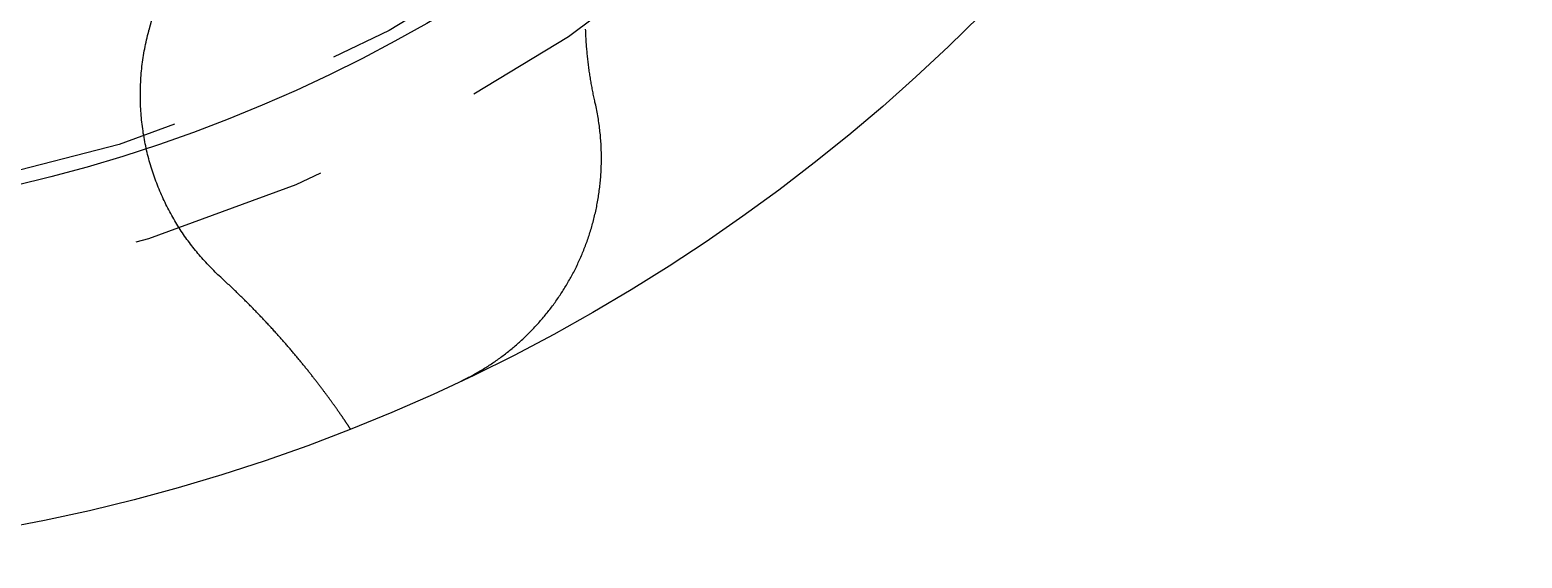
# Model space of a CAD drawing. Extents: x -3.75 to 3.75, y -3.75 to 3.75.
# Drawn here: x 0.726 to 3.75, y -3.75 to -2.681 of the extents above; entities that cross this region are included whole.
import ezdxf

# ---------------------------------------------------------------- set-up
doc = ezdxf.new("R2010")
doc.units = 0
doc.linetypes.add('PHL_CENTER', pattern=[0.75, 0.4, -0.35])
doc.linetypes.add('PHL_THICK', pattern=[0])
doc.layers.add('PROJECTION', color=7, linetype='CONTINUOUS')

msp = doc.modelspace()

# ---------------------------------------------------------------- linework, layer by layer
at = {"layer": 'PROJECTION', "color": 3, "linetype": 'PHL_CENTER'}
for p, q in [((0.967382, -2.680797), (1.311781, -1.388284)), ((0.964373, -2.692407), (0.965482, -2.688003)), ((0.965482, -2.688003), (0.966633, -2.683608)), ((0.966633, -2.683608), (0.966883, -2.68267)), ((0.966883, -2.68267), (0.967008, -2.682202)), ((0.967008, -2.682202), (0.967133, -2.681733)), ((0.967133, -2.681733), (0.967258, -2.681265)), ((0.967258, -2.681265), (0.967382, -2.680797)), ((1.85225, -2.682628), (1.852139, -2.679622)), ((1.852372, -2.685628), (1.85225, -2.682628)), ((1.852505, -2.688622), (1.852372, -2.685628)), ((1.852649, -2.69161), (1.852505, -2.688622)), ((0.957733, -2.723493), (0.95856, -2.719027)), ((0.95856, -2.719027), (0.959428, -2.714568)), ((0.959428, -2.714568), (0.960337, -2.710119)), ((0.960337, -2.710119), (0.961285, -2.705677)), ((0.961285, -2.705677), (0.962274, -2.701245)), ((0.962274, -2.701245), (0.963303, -2.696821)), ((0.963303, -2.696821), (0.964373, -2.692407)), ((1.852803, -2.694592), (1.852649, -2.69161)), ((1.852969, -2.697567), (1.852803, -2.694592)), ((1.853145, -2.700536), (1.852969, -2.697567)), ((1.853332, -2.703498), (1.853145, -2.700536)), ((1.853529, -2.706454), (1.853332, -2.703498)), ((1.853737, -2.709404), (1.853529, -2.706454)), ((1.853956, -2.712347), (1.853737, -2.709404)), ((1.854185, -2.715284), (1.853956, -2.712347)), ((1.854424, -2.718214), (1.854185, -2.715284)), ((1.854673, -2.721138), (1.854424, -2.718214)), ((1.854933, -2.724056), (1.854673, -2.721138)), ((0.95308, -2.754961), (0.953622, -2.750445)), ((0.953622, -2.750445), (0.954206, -2.745936)), ((0.954206, -2.745936), (0.95483, -2.741433)), ((0.95483, -2.741433), (0.955494, -2.736938)), ((0.955494, -2.736938), (0.9562, -2.732449)), ((0.9562, -2.732449), (0.956946, -2.727967)), ((0.956946, -2.727967), (0.957733, -2.723493)), ((1.855203, -2.726966), (1.854933, -2.724056)), ((1.855483, -2.72987), (1.855203, -2.726966)), ((1.855773, -2.732768), (1.855483, -2.72987)), ((1.856073, -2.735659), (1.855773, -2.732768)), ((1.856383, -2.738543), (1.856073, -2.735659)), ((1.856703, -2.74142), (1.856383, -2.738543)), ((1.857032, -2.744291), (1.856703, -2.74142)), ((1.857371, -2.747155), (1.857032, -2.744291)), ((1.85772, -2.750012), (1.857371, -2.747155)), ((1.858078, -2.752863), (1.85772, -2.750012)), ((0.950437, -2.786621), (0.950691, -2.7821)), ((0.950691, -2.7821), (0.950986, -2.777579)), ((0.950986, -2.777579), (0.951322, -2.773056)), ((0.951322, -2.773056), (0.951699, -2.768532)), ((0.951699, -2.768532), (0.952118, -2.764007)), ((0.952118, -2.764007), (0.952578, -2.759482)), ((0.952578, -2.759482), (0.95308, -2.754961)), ((1.858446, -2.755706), (1.858078, -2.752863)), ((1.858824, -2.758543), (1.858446, -2.755706)), ((1.85921, -2.761373), (1.858824, -2.758543)), ((1.859607, -2.764196), (1.85921, -2.761373)), ((1.860012, -2.767012), (1.859607, -2.764196)), ((1.860426, -2.769821), (1.860012, -2.767012)), ((1.86085, -2.772623), (1.860426, -2.769821)), ((1.861282, -2.775418), (1.86085, -2.772623)), ((1.861724, -2.778206), (1.861282, -2.775418)), ((1.862174, -2.780985), (1.861724, -2.778206)), ((1.862633, -2.783755), (1.862174, -2.780985)), ((0.949776, -2.813703), (0.949785, -2.809196)), ((0.949785, -2.809196), (0.949833, -2.804685)), ((0.949833, -2.804685), (0.949923, -2.800172)), ((0.949923, -2.800172), (0.950053, -2.795657)), ((0.950053, -2.795657), (0.950225, -2.79114)), ((0.950225, -2.79114), (0.950437, -2.786621)), ((1.8631, -2.786515), (1.862633, -2.783755)), ((1.863576, -2.789267), (1.8631, -2.786515)), ((1.864059, -2.792008), (1.863576, -2.789267)), ((1.864551, -2.794741), (1.864059, -2.792008)), ((1.865051, -2.797464), (1.864551, -2.794741)), ((1.865559, -2.800178), (1.865051, -2.797464)), ((1.866074, -2.802883), (1.865559, -2.800178)), ((1.866598, -2.805578), (1.866074, -2.802883)), ((1.867129, -2.808264), (1.866598, -2.805578)), ((1.867668, -2.810941), (1.867129, -2.808264)), ((1.868215, -2.813608), (1.867668, -2.810941)), ((0.949809, -2.818208), (0.949776, -2.813703)), ((0.949882, -2.822709), (0.949809, -2.818208)), ((0.949996, -2.827207), (0.949882, -2.822709)), ((0.95015, -2.831701), (0.949996, -2.827207)), ((0.950344, -2.836191), (0.95015, -2.831701)), ((0.950579, -2.840677), (0.950344, -2.836191)), ((0.950853, -2.845159), (0.950579, -2.840677)), ((1.868769, -2.816266), (1.868215, -2.813608)), ((1.869331, -2.818914), (1.868769, -2.816266)), ((1.869899, -2.821553), (1.869331, -2.818914)), ((1.870475, -2.824182), (1.869899, -2.821553)), ((1.871059, -2.826802), (1.870475, -2.824182)), ((1.871649, -2.829413), (1.871059, -2.826802)), ((1.872458, -2.833005), (1.87165, -2.829413)), ((1.873235, -2.836596), (1.872458, -2.833005)), ((1.873983, -2.840184), (1.873235, -2.836596)), ((1.874704, -2.843768), (1.873983, -2.840184)), ((0.951168, -2.849636), (0.950853, -2.845159)), ((0.951523, -2.854108), (0.951168, -2.849636)), ((0.951918, -2.858575), (0.951523, -2.854108)), ((0.952352, -2.863036), (0.951918, -2.858575)), ((0.952826, -2.867492), (0.952352, -2.863036)), ((0.953341, -2.871942), (0.952826, -2.867492)), ((0.953894, -2.876382), (0.953341, -2.871942)), ((1.875397, -2.847349), (1.874704, -2.843768)), ((1.876062, -2.850927), (1.875397, -2.847349)), ((1.8767, -2.854501), (1.876062, -2.850927)), ((1.87731, -2.858072), (1.8767, -2.854501)), ((1.877893, -2.861638), (1.87731, -2.858072)), ((1.878449, -2.865201), (1.877893, -2.861638)), ((1.878978, -2.868759), (1.878449, -2.865201)), ((1.87948, -2.872312), (1.878978, -2.868759)), ((1.879956, -2.875861), (1.87948, -2.872312)), ((0.954486, -2.880811), (0.953894, -2.876382)), ((0.955117, -2.885229), (0.954486, -2.880811)), ((0.955786, -2.889635), (0.955117, -2.885229)), ((0.956493, -2.89403), (0.955786, -2.889635)), ((0.957239, -2.898413), (0.956493, -2.89403)), ((0.958023, -2.902784), (0.957239, -2.898413)), ((0.958845, -2.907143), (0.958023, -2.902784)), ((1.880405, -2.879406), (1.879956, -2.875861)), ((1.880828, -2.882945), (1.880405, -2.879406)), ((1.881224, -2.88648), (1.880828, -2.882945)), ((1.881595, -2.890009), (1.881224, -2.88648)), ((1.88194, -2.893533), (1.881595, -2.890009)), ((1.882259, -2.897051), (1.88194, -2.893533)), ((1.882553, -2.900564), (1.882259, -2.897051)), ((1.882821, -2.904071), (1.882553, -2.900564)), ((0.959704, -2.91149), (0.958845, -2.907143)), ((0.960601, -2.915824), (0.959704, -2.91149)), ((0.961535, -2.920145), (0.960601, -2.915824)), ((0.962506, -2.924453), (0.961535, -2.920145)), ((0.963514, -2.928747), (0.962506, -2.924453)), ((0.964558, -2.933026), (0.963514, -2.928747)), ((0.965639, -2.937289), (0.964558, -2.933026)), ((1.883065, -2.907572), (1.882821, -2.904071)), ((1.883283, -2.911067), (1.883065, -2.907572)), ((1.883476, -2.914555), (1.883283, -2.911067)), ((1.883645, -2.918037), (1.883476, -2.914555)), ((1.883789, -2.921512), (1.883645, -2.918037)), ((1.883909, -2.924981), (1.883789, -2.921512)), ((1.884004, -2.928442), (1.883909, -2.924981)), ((1.884076, -2.931897), (1.884004, -2.928442)), ((1.884123, -2.935344), (1.884076, -2.931897)), ((0.966755, -2.941536), (0.965639, -2.937289)), ((0.967906, -2.945767), (0.966755, -2.941536)), ((0.969093, -2.949981), (0.967906, -2.945767)), ((0.970315, -2.95418), (0.969093, -2.949981)), ((0.971572, -2.95836), (0.970315, -2.95418)), ((0.972863, -2.962523), (0.971572, -2.95836)), ((0.974188, -2.966668), (0.972863, -2.962523)), ((1.883503, -2.96604), (1.883664, -2.962659)), ((1.883664, -2.962659), (1.883801, -2.959271)), ((1.883801, -2.959271), (1.883917, -2.955876)), ((1.883917, -2.955876), (1.884009, -2.952472)), ((1.884009, -2.952472), (1.884078, -2.949061)), ((1.884078, -2.949061), (1.884125, -2.945643)), ((1.884147, -2.938785), (1.884123, -2.935344)), ((1.884125, -2.945643), (1.884148, -2.942217)), ((1.884148, -2.942217), (1.884147, -2.938785)), ((0.975546, -2.970794), (0.974188, -2.966668)), ((0.976939, -2.974902), (0.975546, -2.970794)), ((0.978365, -2.978992), (0.976939, -2.974902)), ((0.979823, -2.983061), (0.978365, -2.978992)), ((0.981314, -2.987111), (0.979823, -2.983061)), ((0.982837, -2.991141), (0.981314, -2.987111)), ((0.984392, -2.99515), (0.982837, -2.991141)), ((1.881061, -2.996101), (1.88142, -2.992794)), ((1.88142, -2.992794), (1.881757, -2.989479)), ((1.881757, -2.989479), (1.882072, -2.986155)), ((1.882072, -2.986155), (1.882365, -2.982822)), ((1.882365, -2.982822), (1.882637, -2.979482)), ((1.882637, -2.979482), (1.882887, -2.976133)), ((1.882887, -2.976133), (1.883114, -2.972777)), ((1.883114, -2.972777), (1.88332, -2.969412)), ((1.88332, -2.969412), (1.883503, -2.96604)), ((0.985979, -2.99914), (0.984392, -2.99515)), ((0.987597, -3.003109), (0.985979, -2.99914)), ((0.989246, -3.007056), (0.987597, -3.003109)), ((0.990926, -3.010982), (0.989246, -3.007056)), ((0.992636, -3.014886), (0.990926, -3.010982)), ((0.994375, -3.018767), (0.992636, -3.014886)), ((0.996145, -3.022627), (0.994375, -3.018767)), ((0.997943, -3.026464), (0.996145, -3.022627)), ((1.876892, -3.025474), (1.877438, -3.022246)), ((1.877438, -3.022246), (1.877963, -3.019009)), ((1.877963, -3.019009), (1.878468, -3.015763)), ((1.878468, -3.015763), (1.878952, -3.012508)), ((1.878952, -3.012508), (1.879416, -3.009244)), ((1.879416, -3.009244), (1.879859, -3.005972)), ((1.879859, -3.005972), (1.880281, -3.00269)), ((1.880281, -3.00269), (1.880682, -2.9994)), ((1.880682, -2.9994), (1.881061, -2.996101)), ((0.999771, -3.030279), (0.997943, -3.026464)), ((1.001627, -3.034071), (0.999771, -3.030279)), ((1.003512, -3.037841), (1.001627, -3.034071)), ((1.005425, -3.041588), (1.003512, -3.037841)), ((1.007367, -3.045313), (1.005425, -3.041588)), ((1.009335, -3.049013), (1.007367, -3.045313)), ((1.01133, -3.052689), (1.009335, -3.049013)), ((1.01335, -3.05634), (1.01133, -3.052689)), ((1.870345, -3.057234), (1.871087, -3.054102)), ((1.871087, -3.054102), (1.87181, -3.05096)), ((1.87181, -3.05096), (1.872514, -3.047807)), ((1.872514, -3.047807), (1.873198, -3.044646)), ((1.873198, -3.044646), (1.873863, -3.041474)), ((1.873863, -3.041474), (1.874508, -3.038293)), ((1.874508, -3.038293), (1.875134, -3.035102)), ((1.875134, -3.035102), (1.87574, -3.031902)), ((1.87574, -3.031902), (1.876326, -3.028693)), ((1.876326, -3.028693), (1.876892, -3.025474)), ((1.015397, -3.059965), (1.01335, -3.05634)), ((1.017469, -3.063566), (1.015397, -3.059965)), ((1.019566, -3.067142), (1.017469, -3.063566)), ((1.021688, -3.070693), (1.019566, -3.067142)), ((1.023834, -3.074218), (1.021688, -3.070693)), ((1.026006, -3.077718), (1.023834, -3.074218)), ((1.028201, -3.081194), (1.026006, -3.077718)), ((1.030421, -3.084644), (1.028201, -3.081194)), ((1.032664, -3.088069), (1.030421, -3.084644)), ((1.862833, -3.08497), (1.86374, -3.081929)), ((1.86374, -3.081929), (1.86463, -3.078879)), ((1.86463, -3.078879), (1.865501, -3.075818)), ((1.865501, -3.075818), (1.866355, -3.072746)), ((1.866355, -3.072746), (1.86719, -3.069664)), ((1.86719, -3.069664), (1.868007, -3.066572)), ((1.868007, -3.066572), (1.868805, -3.063469)), ((1.868805, -3.063469), (1.869585, -3.060357)), ((1.869585, -3.060357), (1.870345, -3.057234)), ((1.03493, -3.091469), (1.032664, -3.088069)), ((1.03722, -3.094843), (1.03493, -3.091469)), ((1.039533, -3.098192), (1.03722, -3.094843)), ((1.041869, -3.101516), (1.039533, -3.098192)), ((1.044227, -3.104814), (1.041869, -3.101516)), ((1.046607, -3.108087), (1.044227, -3.104814)), ((1.04901, -3.111335), (1.046607, -3.108087)), ((1.051434, -3.114557), (1.04901, -3.111335)), ((1.053879, -3.117753), (1.051434, -3.114557)), ((1.851706, -3.117692), (1.852802, -3.114773)), ((1.852802, -3.114773), (1.853881, -3.111843)), ((1.853881, -3.111843), (1.854944, -3.108901)), ((1.854944, -3.108901), (1.85599, -3.105948)), ((1.85599, -3.105948), (1.857019, -3.102984)), ((1.857019, -3.102984), (1.858032, -3.100009)), ((1.858032, -3.100009), (1.859027, -3.097023)), ((1.859027, -3.097023), (1.860004, -3.094026)), ((1.860004, -3.094026), (1.860965, -3.091018)), ((1.860965, -3.091018), (1.861908, -3.087999)), ((1.861908, -3.087999), (1.862833, -3.08497)), ((1.056346, -3.120924), (1.053879, -3.117753)), ((1.058834, -3.12407), (1.056346, -3.120924)), ((1.061343, -3.12719), (1.058834, -3.12407)), ((1.063872, -3.130284), (1.061343, -3.12719)), ((1.066421, -3.133353), (1.063872, -3.130284)), ((1.068991, -3.136396), (1.066421, -3.133353)), ((1.07158, -3.139413), (1.068991, -3.136396)), ((1.074188, -3.142405), (1.07158, -3.139413)), ((1.076816, -3.14537), (1.074188, -3.142405)), ((1.839862, -3.146251), (1.841118, -3.143446)), ((1.841118, -3.143446), (1.842358, -3.14063)), ((1.842358, -3.14063), (1.843583, -3.137802)), ((1.843583, -3.137802), (1.844791, -3.134963)), ((1.844791, -3.134963), (1.845984, -3.132113)), ((1.845984, -3.132113), (1.84716, -3.129252)), ((1.84716, -3.129252), (1.848321, -3.126379)), ((1.848321, -3.126379), (1.849465, -3.123495)), ((1.849465, -3.123495), (1.850594, -3.120599)), ((1.850594, -3.120599), (1.851706, -3.117692)), ((1.079463, -3.14831), (1.076816, -3.14537)), ((1.082129, -3.151224), (1.079463, -3.14831)), ((1.084813, -3.154113), (1.082129, -3.151224)), ((1.087516, -3.156975), (1.084813, -3.154113)), ((1.090236, -3.159812), (1.087516, -3.156975)), ((1.092974, -3.162622), (1.090236, -3.159812)), ((1.09573, -3.165407), (1.092974, -3.162622)), ((1.098503, -3.168165), (1.09573, -3.165407)), ((1.101293, -3.170898), (1.098503, -3.168165)), ((1.1041, -3.173604), (1.101293, -3.170898)), ((1.106923, -3.176285), (1.1041, -3.173604)), ((1.825039, -3.176357), (1.826461, -3.173677)), ((1.826461, -3.173677), (1.827869, -3.170987)), ((1.827869, -3.170987), (1.829262, -3.168284)), ((1.829262, -3.168284), (1.83064, -3.16557)), ((1.83064, -3.16557), (1.832003, -3.162845)), ((1.832003, -3.162845), (1.833351, -3.160108)), ((1.833351, -3.160108), (1.834684, -3.157359)), ((1.834684, -3.157359), (1.836002, -3.154599)), ((1.836002, -3.154599), (1.837304, -3.151828)), ((1.837304, -3.151828), (1.838591, -3.149045)), ((1.838591, -3.149045), (1.839862, -3.146251)), ((1.109763, -3.178939), (1.106923, -3.176285)), ((1.112619, -3.181567), (1.109763, -3.178939)), ((1.114749, -3.183516), (1.112619, -3.181567)), ((1.116871, -3.185463), (1.114749, -3.183516)), ((1.118982, -3.187408), (1.116871, -3.185463)), ((1.121085, -3.189352), (1.118982, -3.187408)), ((1.123178, -3.191294), (1.121085, -3.189352)), ((1.125262, -3.193233), (1.123178, -3.191294)), ((1.127337, -3.195172), (1.125262, -3.193233)), ((1.129402, -3.197107), (1.127337, -3.195172)), ((1.131459, -3.199041), (1.129402, -3.197107)), ((1.133506, -3.200973), (1.131459, -3.199041)), ((1.135543, -3.202903), (1.133506, -3.200973)), ((1.137572, -3.20483), (1.135543, -3.202903)), ((1.139591, -3.206756), (1.137572, -3.20483)), ((1.806854, -3.207586), (1.808446, -3.205049)), ((1.808446, -3.205049), (1.810024, -3.2025)), ((1.810024, -3.2025), (1.811589, -3.199939)), ((1.811589, -3.199939), (1.81314, -3.197367)), ((1.81314, -3.197367), (1.814677, -3.194782)), ((1.814677, -3.194782), (1.8162, -3.192185)), ((1.8162, -3.192185), (1.817709, -3.189577)), ((1.817709, -3.189577), (1.819204, -3.186956)), ((1.819204, -3.186956), (1.820684, -3.184324)), ((1.820684, -3.184324), (1.82215, -3.18168)), ((1.82215, -3.18168), (1.823602, -3.179024)), ((1.823602, -3.179024), (1.825039, -3.176357)), ((1.141602, -3.208679), (1.139591, -3.206756)), ((1.143603, -3.210599), (1.141602, -3.208679)), ((1.145595, -3.212518), (1.143603, -3.210599)), ((1.147577, -3.214434), (1.145595, -3.212518)), ((1.149551, -3.216347), (1.147577, -3.214434)), ((1.151515, -3.218258), (1.149551, -3.216347)), ((1.153471, -3.220167), (1.151515, -3.218258)), ((1.155417, -3.222073), (1.153471, -3.220167)), ((1.157354, -3.223976), (1.155417, -3.222073)), ((1.159282, -3.225876), (1.157354, -3.223976)), ((1.161202, -3.227774), (1.159282, -3.225876)), ((1.163112, -3.229669), (1.161202, -3.227774)), ((1.165013, -3.231562), (1.163112, -3.229669)), ((1.166905, -3.233451), (1.165013, -3.231562)), ((1.168787, -3.235338), (1.166905, -3.233451)), ((1.170661, -3.237221), (1.168787, -3.235338)), ((1.786714, -3.237071), (1.788463, -3.234682)), ((1.788463, -3.234682), (1.7902, -3.232281)), ((1.7902, -3.232281), (1.791924, -3.229867)), ((1.791924, -3.229867), (1.793635, -3.22744)), ((1.793635, -3.22744), (1.795333, -3.225002)), ((1.795333, -3.225002), (1.797019, -3.22255)), ((1.797019, -3.22255), (1.798691, -3.220087)), ((1.798691, -3.220087), (1.80035, -3.217611)), ((1.80035, -3.217611), (1.801996, -3.215123)), ((1.801996, -3.215123), (1.803629, -3.212623)), ((1.803629, -3.212623), (1.805248, -3.21011)), ((1.805248, -3.21011), (1.806854, -3.207586)), ((1.172526, -3.239102), (1.170661, -3.237221)), ((1.174382, -3.24098), (1.172526, -3.239102)), ((1.17623, -3.242854), (1.174382, -3.24098)), ((1.178068, -3.244725), (1.17623, -3.242854)), ((1.179897, -3.246594), (1.178068, -3.244725)), ((1.181717, -3.248459), (1.179897, -3.246594)), ((1.183528, -3.25032), (1.181717, -3.248459)), ((1.185331, -3.252179), (1.183528, -3.25032)), ((1.187124, -3.254034), (1.185331, -3.252179)), ((1.188909, -3.255886), (1.187124, -3.254034)), ((1.190685, -3.257734), (1.188909, -3.255886)), ((1.192452, -3.259578), (1.190685, -3.257734)), ((1.19421, -3.26142), (1.192452, -3.259578)), ((1.195959, -3.263257), (1.19421, -3.26142)), ((1.1977, -3.265091), (1.195959, -3.263257)), ((1.199431, -3.266922), (1.1977, -3.265091)), ((1.762864, -3.266975), (1.76477, -3.264752)), ((1.76477, -3.264752), (1.766664, -3.262515)), ((1.766664, -3.262515), (1.768546, -3.260266)), ((1.768546, -3.260266), (1.770417, -3.258004)), ((1.770417, -3.258004), (1.772276, -3.255729)), ((1.772276, -3.255729), (1.774123, -3.253442)), ((1.774123, -3.253442), (1.775958, -3.251141)), ((1.775958, -3.251141), (1.777781, -3.248828)), ((1.777781, -3.248828), (1.779592, -3.246502)), ((1.779592, -3.246502), (1.781391, -3.244163)), ((1.781391, -3.244163), (1.783178, -3.241812)), ((1.783178, -3.241812), (1.784952, -3.239448)), ((1.784952, -3.239448), (1.786714, -3.237071)), ((1.201154, -3.268748), (1.199431, -3.266922)), ((1.202868, -3.270571), (1.201154, -3.268748)), ((1.204574, -3.27239), (1.202868, -3.270571)), ((1.20627, -3.274205), (1.204574, -3.27239)), ((1.207958, -3.276017), (1.20627, -3.274205)), ((1.209637, -3.277824), (1.207958, -3.276017)), ((1.211308, -3.279627), (1.209637, -3.277824)), ((1.21297, -3.281427), (1.211308, -3.279627)), ((1.214623, -3.283222), (1.21297, -3.281427)), ((1.216267, -3.285013), (1.214623, -3.283222)), ((1.217903, -3.2868), (1.216267, -3.285013)), ((1.21953, -3.288583), (1.217903, -3.2868)), ((1.221148, -3.290361), (1.21953, -3.288583)), ((1.222758, -3.292135), (1.221148, -3.290361)), ((1.224359, -3.293905), (1.222758, -3.292135)), ((1.225951, -3.295671), (1.224359, -3.293905)), ((1.227535, -3.297431), (1.225951, -3.295671)), ((1.73503, -3.296722), (1.737088, -3.294683)), ((1.737088, -3.294683), (1.739136, -3.29263)), ((1.739136, -3.29263), (1.741173, -3.290565)), ((1.741173, -3.290565), (1.743199, -3.288486)), ((1.743199, -3.288486), (1.745214, -3.286395)), ((1.745214, -3.286395), (1.747219, -3.28429)), ((1.747219, -3.28429), (1.749213, -3.282171)), ((1.749213, -3.282171), (1.751196, -3.28004)), ((1.751196, -3.28004), (1.753169, -3.277895)), ((1.753169, -3.277895), (1.75513, -3.275738)), ((1.75513, -3.275738), (1.75708, -3.273566)), ((1.75708, -3.273566), (1.75902, -3.271382)), ((1.75902, -3.271382), (1.760948, -3.269185)), ((1.760948, -3.269185), (1.762864, -3.266975)), ((1.229111, -3.299188), (1.227535, -3.297431)), ((1.230678, -3.30094), (1.229111, -3.299188)), ((1.232236, -3.302687), (1.230678, -3.30094)), ((1.233786, -3.30443), (1.232236, -3.302687)), ((1.235327, -3.306168), (1.233786, -3.30443)), ((1.236859, -3.307902), (1.235327, -3.306168)), ((1.238384, -3.30963), (1.236859, -3.307902)), ((1.239899, -3.311353), (1.238384, -3.30963)), ((1.241404, -3.31307), (1.239899, -3.311353)), ((1.2429, -3.314781), (1.241404, -3.31307)), ((1.244387, -3.316486), (1.2429, -3.314781)), ((1.245865, -3.318185), (1.244387, -3.316486)), ((1.247333, -3.319877), (1.245865, -3.318185)), ((1.248792, -3.321563), (1.247333, -3.319877)), ((1.250242, -3.323244), (1.248792, -3.321563)), ((1.251682, -3.324917), (1.250242, -3.323244)), ((1.253114, -3.326585), (1.251682, -3.324917)), ((1.254536, -3.328246), (1.253114, -3.326585)), ((1.700694, -3.327554), (1.702915, -3.325727)), ((1.702915, -3.325727), (1.705126, -3.323887)), ((1.705126, -3.323887), (1.707327, -3.322033)), ((1.707327, -3.322033), (1.709518, -3.320166)), ((1.709518, -3.320166), (1.7117, -3.318286)), ((1.7117, -3.318286), (1.713871, -3.316392)), ((1.713871, -3.316392), (1.716033, -3.314484)), ((1.716033, -3.314484), (1.718185, -3.312564)), ((1.718185, -3.312564), (1.720327, -3.31063)), ((1.720327, -3.31063), (1.722458, -3.308683)), ((1.722458, -3.308683), (1.724579, -3.306722)), ((1.724579, -3.306722), (1.72669, -3.304749)), ((1.72669, -3.304749), (1.728791, -3.302762)), ((1.728791, -3.302762), (1.730881, -3.300762)), ((1.730881, -3.300762), (1.732961, -3.298748)), ((1.732961, -3.298748), (1.73503, -3.296722)), ((1.255948, -3.329901), (1.254536, -3.328246)), ((1.257352, -3.331549), (1.255948, -3.329901)), ((1.258746, -3.333191), (1.257352, -3.331549)), ((1.260132, -3.334826), (1.258746, -3.333191)), ((1.261508, -3.336455), (1.260132, -3.334826)), ((1.262868, -3.338084), (1.261508, -3.336455)), ((1.264233, -3.339693), (1.262868, -3.338084)), ((1.265582, -3.341302), (1.264233, -3.339693)), ((1.266921, -3.342904), (1.265582, -3.341302)), ((1.268252, -3.344499), (1.266921, -3.342904)), ((1.269574, -3.346088), (1.268252, -3.344499)), ((1.270886, -3.34767), (1.269574, -3.346088)), ((1.27219, -3.349245), (1.270886, -3.34767)), ((1.273485, -3.350813), (1.27219, -3.349245)), ((1.274771, -3.352375), (1.273485, -3.350813)), ((1.276047, -3.353929), (1.274771, -3.352375)), ((1.277315, -3.355476), (1.276047, -3.353929)), ((1.278574, -3.357017), (1.277315, -3.355476)), ((1.659162, -3.358087), (1.661544, -3.356509)), ((1.661544, -3.356509), (1.663917, -3.354917)), ((1.663917, -3.354917), (1.666282, -3.35331)), ((1.666282, -3.35331), (1.668638, -3.35169)), ((1.668638, -3.35169), (1.670986, -3.350056)), ((1.670986, -3.350056), (1.673325, -3.348408)), ((1.673325, -3.348408), (1.675655, -3.346745)), ((1.675655, -3.346745), (1.677977, -3.345069)), ((1.677977, -3.345069), (1.68029, -3.343379)), ((1.68029, -3.343379), (1.682593, -3.341676)), ((1.682593, -3.341676), (1.684888, -3.339958)), ((1.684888, -3.339958), (1.687174, -3.338227)), ((1.687174, -3.338227), (1.689451, -3.336483)), ((1.689451, -3.336483), (1.691718, -3.334724)), ((1.691718, -3.334724), (1.693976, -3.332952)), ((1.693976, -3.332952), (1.696225, -3.331166)), ((1.696225, -3.331166), (1.698465, -3.329366)), ((1.698465, -3.329366), (1.700694, -3.327554)), ((1.279825, -3.35855), (1.278574, -3.357017)), ((1.281066, -3.360076), (1.279825, -3.35855)), ((1.282298, -3.361595), (1.281066, -3.360076)), ((1.283522, -3.363107), (1.282298, -3.361595)), ((1.284737, -3.364612), (1.283522, -3.363107)), ((1.285943, -3.366109), (1.284737, -3.364612)), ((1.28714, -3.367599), (1.285943, -3.366109)), ((1.288329, -3.369082), (1.28714, -3.367599)), ((1.289508, -3.370558), (1.288329, -3.369082)), ((1.290679, -3.372026), (1.289508, -3.370558)), ((1.291842, -3.373486), (1.290679, -3.372026)), ((1.292995, -3.374939), (1.291842, -3.373486)), ((1.29414, -3.376385), (1.292995, -3.374939)), ((1.295277, -3.377823), (1.29414, -3.376385)), ((1.296404, -3.379254), (1.295277, -3.377823)), ((1.297523, -3.380677), (1.296404, -3.379254)), ((1.298634, -3.382092), (1.297523, -3.380677)), ((1.299736, -3.3835), (1.298634, -3.382092)), ((1.300829, -3.384899), (1.299736, -3.3835)), ((1.301914, -3.386292), (1.300829, -3.384899)), ((1.30299, -3.387676), (1.301914, -3.386292)), ((1.607337, -3.387938), (1.609878, -3.386662)), ((1.609878, -3.386662), (1.612413, -3.38537)), ((1.612413, -3.38537), (1.61494, -3.384064)), ((1.61494, -3.384064), (1.617461, -3.382743)), ((1.617461, -3.382743), (1.619974, -3.381408)), ((1.619974, -3.381408), (1.62248, -3.380058)), ((1.62248, -3.380058), (1.624979, -3.378694)), ((1.624979, -3.378694), (1.627471, -3.377315)), ((1.627471, -3.377315), (1.629955, -3.375922)), ((1.629955, -3.375922), (1.632432, -3.374514)), ((1.632432, -3.374514), (1.634901, -3.373092)), ((1.634901, -3.373092), (1.637362, -3.371656)), ((1.637362, -3.371656), (1.639816, -3.370205)), ((1.639816, -3.370205), (1.642262, -3.36874)), ((1.642262, -3.36874), (1.644701, -3.367261)), ((1.644701, -3.367261), (1.647131, -3.365767)), ((1.647131, -3.365767), (1.649554, -3.36426)), ((1.649554, -3.36426), (1.651968, -3.362738)), ((1.651968, -3.362738), (1.654374, -3.361202)), ((1.654374, -3.361202), (1.656772, -3.359652)), ((1.656772, -3.359652), (1.659162, -3.358087)), ((1.304058, -3.389052), (1.30299, -3.387676)), ((1.305118, -3.390421), (1.304058, -3.389052)), ((1.306168, -3.391781), (1.305118, -3.390421)), ((1.307211, -3.393134), (1.306168, -3.391781)), ((1.308245, -3.394479), (1.307211, -3.393134)), ((1.309271, -3.395815), (1.308245, -3.394479)), ((1.310288, -3.397144), (1.309271, -3.395815)), ((1.311296, -3.398464), (1.310288, -3.397144)), ((1.312297, -3.399777), (1.311296, -3.398464)), ((1.313289, -3.401081), (1.312297, -3.399777)), ((1.314273, -3.402377), (1.313289, -3.401081)), ((1.315248, -3.403665), (1.314273, -3.402377)), ((1.316216, -3.404944), (1.315248, -3.403665)), ((1.317175, -3.406215), (1.316216, -3.404944)), ((1.318125, -3.407478), (1.317175, -3.406215)), ((1.319068, -3.408732), (1.318125, -3.407478)), ((1.320002, -3.409978), (1.319068, -3.408732)), ((1.320928, -3.411216), (1.320002, -3.409978)), ((1.321846, -3.412445), (1.320928, -3.411216)), ((1.322756, -3.413665), (1.321846, -3.412445)), ((1.323657, -3.414877), (1.322756, -3.413665)), ((1.324551, -3.41608), (1.323657, -3.414877)), ((1.325436, -3.417275), (1.324551, -3.41608)), ((1.326314, -3.418461), (1.325436, -3.417275)), ((1.597096, -3.392902), (1.599671, -3.391681)), ((1.599671, -3.391681), (1.602233, -3.390448)), ((1.602233, -3.390448), (1.604788, -3.389201)), ((1.604788, -3.389201), (1.607337, -3.387938)), ((1.327183, -3.419638), (1.326314, -3.418461)), ((1.328044, -3.420806), (1.327183, -3.419638)), ((1.328897, -3.421966), (1.328044, -3.420806)), ((1.329742, -3.423116), (1.328897, -3.421966)), ((1.330579, -3.424258), (1.329742, -3.423116)), ((1.331409, -3.425391), (1.330579, -3.424258)), ((1.33223, -3.426515), (1.331409, -3.425391)), ((1.333043, -3.42763), (1.33223, -3.426515)), ((1.333848, -3.428736), (1.333043, -3.42763)), ((1.334646, -3.429833), (1.333848, -3.428736)), ((1.335435, -3.430921), (1.334646, -3.429833)), ((1.336217, -3.431999), (1.335435, -3.430921)), ((1.336991, -3.433069), (1.336217, -3.431999)), ((1.337757, -3.434129), (1.336991, -3.433069)), ((1.338515, -3.43518), (1.337757, -3.434129)), ((1.339265, -3.436222), (1.338515, -3.43518)), ((1.340008, -3.437253), (1.339265, -3.436222)), ((1.340742, -3.438275), (1.340008, -3.437253)), ((1.341468, -3.439287), (1.340742, -3.438275)), ((1.342186, -3.440289), (1.341468, -3.439287)), ((1.342897, -3.441281), (1.342186, -3.440289)), ((1.343599, -3.442263), (1.342897, -3.441281)), ((1.344294, -3.443236), (1.343599, -3.442263)), ((1.34498, -3.444198), (1.344294, -3.443236)), ((1.345659, -3.445151), (1.34498, -3.444198)), ((1.34633, -3.446094), (1.345659, -3.445151)), ((1.346993, -3.447027), (1.34633, -3.446094)), ((1.347648, -3.44795), (1.346993, -3.447027)), ((1.348295, -3.448863), (1.347648, -3.44795)), ((1.348934, -3.449766), (1.348295, -3.448863)), ((1.349565, -3.450659), (1.348934, -3.449766)), ((1.350189, -3.451542), (1.349565, -3.450659)), ((1.350805, -3.452415), (1.350189, -3.451542)), ((1.351412, -3.453278), (1.350805, -3.452415)), ((1.352012, -3.454131), (1.351412, -3.453278)), ((1.352605, -3.454974), (1.352012, -3.454131)), ((1.353189, -3.455806), (1.352605, -3.454974)), ((1.353766, -3.456629), (1.353189, -3.455806)), ((1.354334, -3.457442), (1.353766, -3.456629)), ((1.354895, -3.458245), (1.354334, -3.457442)), ((1.355449, -3.459037), (1.354895, -3.458245)), ((1.355994, -3.459819), (1.355449, -3.459037)), ((1.356532, -3.460592), (1.355994, -3.459819)), ((1.357062, -3.461354), (1.356532, -3.460592)), ((1.357584, -3.462106), (1.357062, -3.461354)), ((1.358099, -3.462847), (1.357584, -3.462106)), ((1.358606, -3.463579), (1.358099, -3.462847)), ((1.359105, -3.4643), (1.358606, -3.463579)), ((1.359596, -3.465011), (1.359105, -3.4643)), ((1.36008, -3.465712), (1.359596, -3.465011)), ((1.360556, -3.466402), (1.36008, -3.465712)), ((1.361025, -3.467083), (1.360556, -3.466402)), ((1.361485, -3.467752), (1.361025, -3.467083)), ((1.361938, -3.468412), (1.361485, -3.467752)), ((1.362384, -3.469062), (1.361938, -3.468412)), ((1.362822, -3.469701), (1.362384, -3.469062)), ((1.363252, -3.47033), (1.362822, -3.469701)), ((1.363675, -3.470948), (1.363252, -3.47033)), ((1.364089, -3.471556), (1.363675, -3.470948)), ((1.364497, -3.472153), (1.364089, -3.471556)), ((1.364897, -3.472741), (1.364497, -3.472153)), ((1.365289, -3.473318), (1.364897, -3.472741)), ((1.365674, -3.473884), (1.365289, -3.473318)), ((1.366051, -3.47444), (1.365674, -3.473884)), ((1.36642, -3.474985), (1.366051, -3.47444)), ((1.366782, -3.47552), (1.36642, -3.474985)), ((1.367137, -3.476045), (1.366782, -3.47552)), ((1.367483, -3.476559), (1.367137, -3.476045)), ((1.367823, -3.477063), (1.367483, -3.476559)), ((1.368155, -3.477556), (1.367823, -3.477063)), ((1.368479, -3.478038), (1.368155, -3.477556)), ((1.368796, -3.47851), (1.368479, -3.478038)), ((1.369106, -3.478972), (1.368796, -3.47851)), ((1.369408, -3.479423), (1.369106, -3.478972)), ((1.369702, -3.479863), (1.369408, -3.479423)), ((1.369989, -3.480293), (1.369702, -3.479863)), ((1.370269, -3.480712), (1.369989, -3.480293)), ((1.370541, -3.48112), (1.370269, -3.480712)), ((1.370806, -3.481518), (1.370541, -3.48112)), ((1.371063, -3.481905), (1.370806, -3.481518)), ((1.371313, -3.482282), (1.371063, -3.481905)), ((1.371556, -3.482647), (1.371313, -3.482282)), ((1.371791, -3.483003), (1.371556, -3.482647)), ((1.372019, -3.483347), (1.371791, -3.483003)), ((1.372239, -3.483681), (1.372019, -3.483347)), ((1.372452, -3.484004), (1.372239, -3.483681)), ((1.372658, -3.484316), (1.372452, -3.484004)), ((1.372856, -3.484617), (1.372658, -3.484316)), ((1.373047, -3.484908), (1.372856, -3.484617)), ((1.373231, -3.485188), (1.373047, -3.484908)), ((1.373407, -3.485457), (1.373231, -3.485188)), ((1.373576, -3.485715), (1.373407, -3.485457)), ((1.373738, -3.485962), (1.373576, -3.485715)), ((1.373893, -3.486199), (1.373738, -3.485962)), ((1.37404, -3.486425), (1.373893, -3.486199)), ((1.37418, -3.486639), (1.37404, -3.486425)), ((1.374312, -3.486843), (1.37418, -3.486639)), ((1.374438, -3.487036), (1.374312, -3.486843)), ((1.374556, -3.487218), (1.374438, -3.487036)), ((1.374667, -3.48739), (1.374556, -3.487218)), ((1.374771, -3.48755), (1.374667, -3.48739)), ((1.374867, -3.487699), (1.374771, -3.48755)), ((1.374957, -3.487838), (1.374867, -3.487699)), ((1.375039, -3.487965), (1.374957, -3.487838)), ((1.375114, -3.488081), (1.375039, -3.487965)), ((1.375181, -3.488186), (1.375114, -3.488081)), ((1.375242, -3.488281), (1.375181, -3.488186)), ((1.375295, -3.488364), (1.375242, -3.488281)), ((1.375342, -3.488436), (1.375295, -3.488364)), ((1.375381, -3.488497), (1.375342, -3.488436)), ((1.375413, -3.488547), (1.375381, -3.488497)), ((1.375438, -3.488586), (1.375413, -3.488547)), ((1.375455, -3.488614), (1.375438, -3.488586)), ((1.375466, -3.488631), (1.375455, -3.488614))]:
    msp.add_line(p, q, dxfattribs=at)
at = {"layer": 'PROJECTION', "color": 7, "linetype": 'PHL_THICK'}
for radius in [3.75, 3.075]:
    msp.add_circle((0, 0), radius, dxfattribs=at)
at = {"layer": 'PROJECTION', "color": 3, "linetype": 'PHL_CENTER'}
for radius in [3.25, 3.05, 2.75]:
    msp.add_circle((0, 0), radius, dxfattribs=at)

doc.saveas('drawing.dxf')
